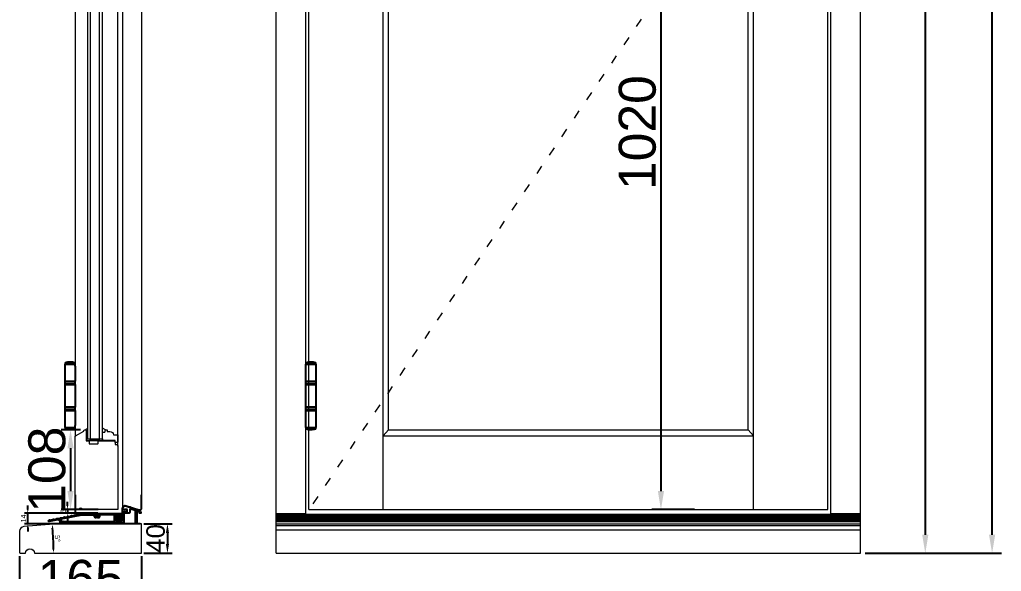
# Model space of a CAD drawing. Header units: millimetres. Extents: x 0 to 182016, y 11 to 3710.
# Drawn here: x 112442 to 113769, y 854 to 1600 of the extents above; entities that cross this region are included whole.
import ezdxf

# ---------------------------------------------------------------- set-up
doc = ezdxf.new("R2010")
doc.units = ezdxf.units.MM
doc.linetypes.add('ACAD_ISO03W100', pattern=[30, 12, -18])
for name, color, linetype in [('1 - PRODUCT', 7, 'Continuous'), ('DRILLS', 170, 'Continuous'), ('Stiklo paketas', 7, 'Continuous')]:
    doc.layers.add(name, color=color, linetype=linetype)
doc.layers.add('Matmenys', color=10, linetype='Continuous', lineweight=20)
doc.layers.add('Testinės profilio linijos', color=7, linetype='Continuous', lineweight=5)
doc.styles.get("Standard").update_dxf_attribs({"font": 'arial.ttf'})
doc.dimstyles.new('3-5', dxfattribs={"dimscale": 3.5, "dimtxt": 3.5, "dimasz": 3.5, "dimexe": 1.25, "dimexo": 0.625, "dimtad": 1, "dimdec": 1, "dimtxsty": 'Standard', "dimcen": 3.5, "dimadec": 0, "dimazin": 0, "dimtfac": 1, "dimtdec": 1, "dimtmove": 0, "dimatfit": 3, "dimfxl": 1, "dimarcsym": 0})
doc.dimstyles.new('5 geras', dxfattribs={"dimscale": 5, "dimtxt": 5, "dimasz": 2.5, "dimexe": 1.25, "dimexo": 0.625, "dimtad": 1, "dimdec": 1, "dimtxsty": 'Standard', "dimcen": 2.5, "dimadec": 0, "dimazin": 0, "dimtfac": 1, "dimtdec": 1, "dimtmove": 0, "dimatfit": 3, "dimfxl": 1, "dimarcsym": 0})
doc.dimstyles.new('Padidinti matmenys', dxfattribs={"dimscale": 10, "dimtxt": 5, "dimasz": 2.5, "dimexe": 1.25, "dimexo": 0.625, "dimtad": 1, "dimdec": 1, "dimtxsty": 'Standard', "dimcen": 2.5, "dimadec": 0, "dimazin": 0, "dimtfac": 1, "dimtdec": 1, "dimtmove": 0, "dimatfit": 3, "dimfxl": 1, "dimarcsym": 0})

# ---------------------------------------------------------------- blocks, each defined once
blk = doc.blocks.new('*D1803')
at = {"color": 0, "lineweight": -2, "transparency": 16777216}
for p, q in [((112523.9, 1045.6), (112497.9, 1045.6)), ((112510.4, 1020.6), (112510.4, 962.6)), ((112523.9, 937.6), (112497.9, 937.6))]:
    blk.add_line(p, q, dxfattribs=at)
at = {"color": 0, "transparency": 16777216}
for points in [[(112506.3, 1020.6), (112514.6, 1020.6), (112510.4, 1045.6)], [(112506.3, 962.6), (112514.6, 962.6), (112510.4, 937.6)]]:
    blk.add_solid(points, dxfattribs=at)
at = {"layer": 'Defpoints', "color": 0, "transparency": 16777216}
for p in [(112530.1, 1045.6), (112510.4, 937.6), (112530.1, 937.6)]:
    blk.add_point(p, dxfattribs=at)
at = {"color": 0, "lineweight": 5, "transparency": 16777216, "insert": (112478.7, 991.6), "char_height": 50, "attachment_point": 5, "rotation": 90}
blk.add_mtext('108', dxfattribs=at)
blk = doc.blocks.new('io')
at = {"layer": '1 - PRODUCT', "ltscale": 0.01}
h = blk.add_hatch(color=256, dxfattribs=at)
h.paths.add_polyline_path([(9934.7, 102692.8, 0.414214), (9934.2, 102693.3), (9933.7, 102693.3, 0.414214), (9933.2, 102692.8), (9933.2, 102692.6, -1), (9932.2, 102692.6), (9932.2, 102693.3, -0.066346), (9932.2, 102693.7, -0.146673), (9928.2, 102693.6, -0.049511), (9928.2, 102693.3), (9928.2, 102692.6, -1), (9927.2, 102692.6), (9927.2, 102692.8, 0.414214), (9926.7, 102693.3), (9926.2, 102693.3, 0.414214), (9925.7, 102692.8), (9925.7, 102685.2, 0.414214), (9926.2, 102684.7), (9926.7, 102684.7, 0.414214), (9927.2, 102685.2), (9927.2, 102685.5, -1), (9928.2, 102685.5), (9928.2, 102685.2, 0.414214), (9928.7, 102684.7), (9931.7, 102684.7, 0.414214), (9932.2, 102685.2), (9932.2, 102685.5, -1), (9933.2, 102685.5), (9933.2, 102685.2, 0.414214), (9933.7, 102684.7), (9934.2, 102684.7, 0.414214), (9934.7, 102685.2)])
h.paths.add_polyline_path([(9933.2, 102685.2), (9933.2, 102685.5, 1), (9932.2, 102685.5), (9932.2, 102685.2, -0.414214), (9931.7, 102684.7), (9928.7, 102684.7, -0.414214), (9928.2, 102685.2), (9928.2, 102682.8), (9933.2, 102682.8)])
for points in [[(9925.7, 102682.3), (9925.7, 102681.1, -0.414214), (9925.4, 102680.8), (9924.5, 102680.8, -0.414214), (9924.2, 102681.1), (9924.2, 102682.3, 0.422509), (9923.7, 102682.8), (9914.2, 102682.8, 0.41166), (9913.7, 102682.3), (9913.7, 102681.3, -0.414214), (9913.2, 102680.8), (9912.7, 102680.8, -0.414214), (9912.2, 102681.3), (9912.2, 102682.2, 0.416772), (9911.7, 102682.7), (9894.2, 102682.6, 0.41166), (9893.7, 102682.1), (9893.7, 102681.3, -0.414214), (9893.2, 102680.8), (9892.7, 102680.8, -0.414214), (9892.2, 102681.3), (9892.2, 102682.1, 0.416772), (9891.7, 102682.6), (9874.2, 102682.4, 0.41166), (9873.7, 102681.9), (9873.7, 102681.3, -0.414214), (9873.2, 102680.8), (9872.7, 102680.8, -0.414214), (9872.2, 102681.3), (9872.2, 102681.9, 0.416772), (9871.7, 102682.4), (9852.9, 102682.2, 0.41166), (9852.4, 102681.7), (9852.4, 102681.3, -0.414214), (9851.9, 102680.8), (9851.2, 102680.8, -0.414214), (9850.7, 102681.3), (9850.7, 102683, 0.471631), (9847.1, 102686), (9835.7, 102683.8, -1), (9835.4, 102685.4), (9835.8, 102685.5, 0.198912), (9835.9, 102685.6), (9836.2, 102686, -0.414214), (9836.5, 102686.1), (9836.9, 102685.8, 0.198912), (9837.1, 102685.7), (9840.7, 102686.5, 0.198912), (9840.8, 102686.5), (9841.1, 102687, -0.414214), (9841.4, 102687), (9841.8, 102686.7, 0.198912), (9842, 102686.7), (9845.6, 102687.4, 0.198912), (9845.7, 102687.5), (9846, 102687.9, -0.414214), (9846.3, 102688), (9846.7, 102687.7, 0.198912), (9846.9, 102687.7), (9850.5, 102688.4, 0.198912), (9850.6, 102688.4), (9850.9, 102688.9, -0.414214), (9851.2, 102688.9), (9851.6, 102688.6, 0.198912), (9851.8, 102688.6), (9855.4, 102689.3, 0.198912), (9855.5, 102689.4), (9855.8, 102689.8, -0.414214), (9856.1, 102689.9), (9856.6, 102689.6, 0.198912), (9856.7, 102689.6), (9860.3, 102690.3, 0.198912), (9860.4, 102690.4), (9860.7, 102690.8, -0.414214), (9861, 102690.9), (9861.5, 102690.6, 0.198912), (9861.6, 102690.5), (9865.2, 102691.2, 0.198912), (9865.3, 102691.3), (9865.6, 102691.8, -0.414214), (9865.9, 102691.8), (9866.4, 102691.5, 0.198912), (9866.5, 102691.5), (9870.1, 102692.2, 0.198912), (9870.3, 102692.3), (9870.6, 102692.7, -0.414214), (9870.8, 102692.8), (9871.3, 102692.5, 0.198912), (9871.4, 102692.4), (9874.8, 102693.1, 0.359037), (9875.2, 102693.6), (9875.2, 102694.3, -0.414214), (9875.7, 102694.8), (9881.3, 102694.8, -0.414214), (9881.6, 102694.5), (9881.6, 102694.3, 0.419335), (9881.9, 102694), (9926.8, 102694.7, -0.433567), (9928.2, 102693.3), (9928.2, 102692.6, -1), (9927.2, 102692.6), (9927.2, 102692.8, 0.414214), (9926.7, 102693.3), (9926.2, 102693.3, 0.414214), (9925.7, 102692.8), (9925.7, 102685.2, 0.414214), (9926.2, 102684.7), (9926.7, 102684.7, 0.414214), (9927.2, 102685.2), (9927.2, 102685.5, -1), (9928.2, 102685.5), (9928.2, 102685.2, 0.414214), (9928.7, 102684.7), (9931.7, 102684.7, 0.414214), (9932.2, 102685.2), (9932.2, 102685.5, -1), (9933.2, 102685.5), (9933.2, 102685.2, 0.414214), (9933.7, 102684.7), (9934.2, 102684.7, 0.414214), (9934.7, 102685.2), (9934.7, 102692.8, 0.414214), (9934.2, 102693.3), (9933.7, 102693.3, 0.414214), (9933.2, 102692.8), (9933.2, 102692.6, -1), (9932.2, 102692.6), (9932.2, 102693.3, -0.36397), (9933.4, 102694.7), (9934.3, 102694.7, 0.36397), (9934.7, 102695.2), (9934.7, 102696.6, -0.414214), (9935.2, 102697.1), (9936, 102697.1, 0.267949), (9936.2, 102697.2), (9936.3, 102697.3, -0.57735), (9936.6, 102697.3), (9936.7, 102697.2, 0.267949), (9936.8, 102697.1), (9939, 102697.1, 0.267949), (9939.2, 102697.2), (9939.3, 102697.3, -0.57735), (9939.6, 102697.3), (9939.7, 102697.2, 0.267949), (9939.8, 102697.1), (9940.9, 102697.1, 0.414214), (9941.2, 102697.4), (9941.2, 102699.6, 0.414214), (9940.9, 102699.8), (9938.3, 102699.8, 0.267949), (9938.2, 102699.7), (9938.1, 102699.6, -0.57735), (9937.8, 102699.6), (9937.7, 102699.7, 0.267949), (9937.5, 102699.8), (9935.2, 102699.8, -0.414214), (9934.7, 102700.3), (9934.7, 102700.8, -0.512277), (9940, 102704.6), (9944.4, 102703.2, 0.198912), (9944.5, 102703.2), (9945, 102703.4, -0.414214), (9945.3, 102703.3), (9945.5, 102702.8, 0.198912), (9945.6, 102702.7), (9950, 102701.3, 0.198912), (9950.2, 102701.3), (9950.7, 102701.5, -0.414214), (9951, 102701.4), (9951.2, 102700.9, 0.198912), (9951.3, 102700.8), (9955.7, 102699.4, 0.198912), (9955.9, 102699.4), (9956.4, 102699.6, -0.414214), (9956.6, 102699.5), (9956.9, 102699, 0.198912), (9957, 102698.9), (9957.6, 102698.7, -0.322509), (9959.7, 102695.9), (9959.7, 102695.2, -0.414214), (9959.4, 102694.9), (9958, 102694.9, -0.414214), (9957.8, 102695.2), (9957.8, 102695.9, 0.322509), (9957, 102696.9), (9954.9, 102697.6, 0.512277), (9954.2, 102697.2), (9954.2, 102681.3, -0.414214), (9953.7, 102680.8), (9952.8, 102680.8, -0.414214), (9952.3, 102681.3), (9952.3, 102698.1, 0.322509), (9952, 102698.6), (9946, 102700.6, 0.512277), (9944.7, 102699.7), (9944.7, 102696.2, -0.414214), (9943.7, 102695.2), (9937.1, 102695.2, 0.414214), (9936.6, 102694.7), (9936.6, 102681.1, -0.414214), (9936.3, 102680.8), (9935, 102680.8, -0.414214), (9934.7, 102681.1), (9934.7, 102682.3, 0.414214), (9934.2, 102682.8), (9931.7, 102682.8), (9928.7, 102682.8), (9926.2, 102682.8, 0.414214)], [(9879.2, 102692.2), (9851.6, 102686.8, 0.570018), (9851.3, 102686, -0.116111), (9852.3, 102684.1, 0.350472), (9852.8, 102683.7), (9923.7, 102684.3, 0.41166), (9924.2, 102684.8), (9924.2, 102692.5, 0.419335), (9923.7, 102693), (9904.1, 102692.6, 0.487262), (9903.5, 102691.9, -0.237131), (9902.9, 102688.9, -1), (9901.5, 102690.1, 2.070808), (9899.1, 102690.1, -1), (9897.7, 102688.9, -0.227932), (9897, 102691.8, 0.487262), (9896.4, 102692.5), (9879.3, 102692.2, 0.043661)]]:
    blk.add_lwpolyline(points, format="xyb", close=True)
at = {"layer": '1 - PRODUCT'}
blk.add_line((9880.6, 102694.8), (9877.8, 102694.8), dxfattribs=at)
at = {"layer": 'DRILLS', "ltscale": 0.05}
for p, q in [((9851.4, 102686.7), (9849.1, 102685.7)), ((9855.1, 102683.7), (9850.7, 102681.7))]:
    blk.add_line(p, q, dxfattribs=at)
blk = doc.blocks.new('*D1804')
at = {"layer": 'Defpoints', "color": 0, "transparency": 16777216}
for p in [(112506.5, 932.6), (112549.6, 932.6), (112549.9, 937.6)]:
    blk.add_point(p, dxfattribs=at)
at = {"layer": 'Matmenys', "color": 0, "lineweight": -2, "transparency": 16777216}
for p, q in [((112506.5, 942.8), (112506.5, 948.1)), ((112547.7, 937.6), (112502.1, 937.6)), ((112547.4, 932.6), (112502.1, 932.6)), ((112506.5, 937.6), (112506.5, 932.6)), ((112506.5, 927.3), (112506.5, 922.1))]:
    blk.add_line(p, q, dxfattribs=at)
at = {"layer": 'Matmenys', "color": 0, "transparency": 16777216}
for points in [[(112505.6, 942.8), (112507.3, 942.8), (112506.5, 937.6)], [(112505.6, 927.3), (112507.3, 927.3), (112506.5, 932.6)]]:
    blk.add_solid(points, dxfattribs=at)
at = {"layer": 'Matmenys', "color": 0, "transparency": 16777216, "insert": (112500.7, 935.1), "char_height": 7, "attachment_point": 5, "rotation": 90}
blk.add_mtext('5', dxfattribs=at)
blk = doc.blocks.new('*D1805')
at = {"color": 0, "lineweight": -2, "transparency": 16777216}
for p, q in [((112609.7, 918.6), (112647.8, 918.6)), ((112641.5, 906.1), (112641.5, 891.1)), ((112609.7, 878.6), (112647.8, 878.6))]:
    blk.add_line(p, q, dxfattribs=at)
at = {"color": 0, "transparency": 16777216}
for points in [[(112639.4, 906.1), (112643.6, 906.1), (112641.5, 918.6)], [(112639.4, 891.1), (112643.6, 891.1), (112641.5, 878.6)]]:
    blk.add_solid(points, dxfattribs=at)
at = {"layer": 'Defpoints', "color": 0, "transparency": 16777216}
for p in [(112606.6, 918.6), (112606.6, 878.6), (112641.5, 878.6)]:
    blk.add_point(p, dxfattribs=at)
at = {"color": 0, "lineweight": 5, "transparency": 16777216, "insert": (112625.6, 898.6), "char_height": 25, "attachment_point": 5, "rotation": 90}
blk.add_mtext('40', dxfattribs=at)
blk = doc.blocks.new('*D1806')
at = {"layer": 'Defpoints', "color": 0, "transparency": 16777216}
for p in [(112467.1, 916.3), (112493.6, 918.6), (112486.7, 904.8), (112481.6, 878.6), (112529.6, 878.6)]:
    blk.add_point(p, dxfattribs=at)
at = {"layer": 'Matmenys', "color": 0, "lineweight": -2, "transparency": 16777216}
blk.add_arc((112022.4, 878.6), 465.1, 0.6468, 4.2054, dxfattribs=at)
at = {"layer": 'Matmenys', "color": 0, "transparency": 16777216}
for points in [[(112485.4, 912.6), (112487.1, 912.8), (112485.8, 917.9)], [(112488.3, 883.8), (112486.6, 883.8), (112487.5, 878.6)]]:
    blk.add_solid(points, dxfattribs=at)
at = {"layer": 'Matmenys', "color": 0, "transparency": 16777216, "insert": (112492.8, 898.5), "char_height": 7, "attachment_point": 5, "rotation": 272.4261}
blk.add_mtext('5°', dxfattribs=at)
blk = doc.blocks.new('*D2116')
at = {"layer": 'Defpoints', "color": 0, "transparency": 16777216}
for p in [(112452.6, 932.6), (112519.6, 932.6), (112606.6, 918.6)]:
    blk.add_point(p, dxfattribs=at)
at = {"layer": 'Matmenys', "color": 0, "lineweight": -2, "transparency": 16777216}
for p, q in [((112452.6, 937.8), (112452.6, 943.1)), ((112517.4, 932.6), (112448.2, 932.6)), ((112452.6, 918.6), (112452.6, 932.6)), ((112604.4, 918.6), (112448.2, 918.6)), ((112452.6, 913.3), (112452.6, 908.1))]:
    blk.add_line(p, q, dxfattribs=at)
at = {"layer": 'Matmenys', "color": 0, "transparency": 16777216}
for points in [[(112451.7, 937.8), (112453.5, 937.8), (112452.6, 932.6)], [(112451.7, 913.3), (112453.5, 913.3), (112452.6, 918.6)]]:
    blk.add_solid(points, dxfattribs=at)
at = {"layer": 'Matmenys', "color": 0, "transparency": 16777216, "insert": (112446.9, 925.6), "char_height": 7, "attachment_point": 5, "rotation": 90}
blk.add_mtext('14', dxfattribs=at)
blk = doc.blocks.new('*D1807')
at = {"color": 0, "lineweight": -2, "transparency": 16777216}
for p, q in [((112441.6, 874.6), (112441.6, 799.9)), ((112606.6, 874.6), (112606.6, 799.9)), ((112466.6, 812.4), (112581.6, 812.4))]:
    blk.add_line(p, q, dxfattribs=at)
at = {"color": 0, "transparency": 16777216}
for points in [[(112466.6, 816.6), (112466.6, 808.2), (112441.6, 812.4)], [(112581.6, 816.6), (112581.6, 808.2), (112606.6, 812.4)]]:
    blk.add_solid(points, dxfattribs=at)
at = {"layer": 'Defpoints', "color": 0, "transparency": 16777216}
for p in [(112441.6, 880.9), (112606.6, 880.9), (112606.6, 812.4)]:
    blk.add_point(p, dxfattribs=at)
at = {"color": 0, "lineweight": 5, "transparency": 16777216, "insert": (112524.1, 844.2), "char_height": 50, "attachment_point": 5}
blk.add_mtext('165', dxfattribs=at)
blk = doc.blocks.new('*D1810')
at = {"color": 0, "lineweight": -2, "transparency": 16777216}
for p, q in [((113584.9, 2938.6), (113678.9, 2938.6)), ((113666.4, 2913.6), (113666.4, 903.6)), ((113584.9, 878.6), (113678.9, 878.6))]:
    blk.add_line(p, q, dxfattribs=at)
at = {"color": 0, "transparency": 16777216}
for points in [[(113662.2, 2913.6), (113670.6, 2913.6), (113666.4, 2938.6)], [(113662.2, 903.6), (113670.6, 903.6), (113666.4, 878.6)]]:
    blk.add_solid(points, dxfattribs=at)
at = {"layer": 'Defpoints', "color": 0, "transparency": 16777216}
for p in [(113578.7, 2938.6), (113578.7, 878.6), (113666.4, 878.6)]:
    blk.add_point(p, dxfattribs=at)
at = {"color": 0, "lineweight": 5, "transparency": 16777216, "insert": (113634.6, 1908.6), "char_height": 50, "attachment_point": 5, "rotation": 90}
blk.add_mtext('2060', dxfattribs=at)
blk = doc.blocks.new('*D1811')
at = {"color": 0, "lineweight": -2, "transparency": 16777216}
for p, q in [((113474.4, 1957.6), (113296.4, 1957.6)), ((113308.9, 1932.6), (113308.9, 962.6)), ((113354.4, 937.6), (113296.4, 937.6))]:
    blk.add_line(p, q, dxfattribs=at)
at = {"color": 0, "transparency": 16777216}
for points in [[(113304.8, 1932.6), (113313.1, 1932.6), (113308.9, 1957.6)], [(113304.8, 962.6), (113313.1, 962.6), (113308.9, 937.6)]]:
    blk.add_solid(points, dxfattribs=at)
at = {"layer": 'Defpoints', "color": 0, "transparency": 16777216}
for p in [(113480.7, 1957.6), (113308.9, 937.6), (113360.7, 937.6)]:
    blk.add_point(p, dxfattribs=at)
at = {"color": 0, "lineweight": 5, "transparency": 16777216, "insert": (113277.2, 1447.6), "char_height": 50, "attachment_point": 5, "rotation": 90}
blk.add_mtext('1020', dxfattribs=at)
blk = doc.blocks.new('bhj')
for p, q in [((109161.7, 203545.7), (109161.7, 203522.3)), ((109161.8, 203545.7), (109161.7, 203545.7)), ((109161.8, 203549.2), (109161.8, 203545.7)), ((109161.8, 203549.2), (109177.2, 203549.2)), ((109162.3, 203551.7), (109162.3, 203549.2)), ((109176.7, 203551.7), (109162.3, 203551.7)), ((109176.7, 203549.2), (109176.7, 203551.7)), ((109177.2, 203545.7), (109177.2, 203549.2)), ((109177.3, 203545.7), (109177.2, 203545.7)), ((109177.3, 203522.3), (109177.3, 203545.7)), ((109161.6, 203517), (109161.6, 203481.7)), ((109177.4, 203517), (109161.6, 203517)), ((109161.7, 203522.3), (109177.3, 203522.3)), ((109161.8, 203521.8), (109161.8, 203517.5)), ((109167.7, 203521.8), (109161.8, 203521.8)), ((109161.8, 203517.5), (109167.7, 203517.5)), ((109177.2, 203521.8), (109167.7, 203521.8)), ((109167.7, 203517.5), (109177.2, 203517.5)), ((109177.2, 203517.5), (109177.2, 203521.8)), ((109177.4, 203481.7), (109177.4, 203517)), ((109161.6, 203481.7), (109177.4, 203481.7)), ((109161.8, 203481.2), (109161.8, 203476.9)), ((109177.2, 203481.2), (109161.8, 203481.2)), ((109177.2, 203476.9), (109177.2, 203481.2)), ((109161.7, 203476.4), (109161.7, 203453)), ((109161.7, 203476.4), (109177.3, 203476.4)), ((109161.8, 203476.9), (109177.2, 203476.9)), ((109177.3, 203453), (109177.3, 203476.4)), ((109161.7, 203453), (109161.8, 203453)), ((109161.8, 203453), (109161.8, 203449.5)), ((109177.2, 203453), (109177.3, 203453)), ((109177.2, 203449.5), (109177.2, 203453)), ((109161.8, 203449.5), (109177.2, 203449.5)), ((109162.3, 203449.5), (109162.3, 203447)), ((109162.3, 203447), (109169.5, 203447)), ((109169.5, 203447), (109176.7, 203447)), ((109176.7, 203447), (109176.7, 203449.5))]:
    blk.add_line(p, q)
for centre, radius, start, end in [((109169.5, 203526), 26.7, 90, 105.7066), ((109169.5, 203526), 26.7, 74.2934, 90), ((109162.3, 203521.8), 0.499, 90, 180), ((109162.3, 203517.5), 0.499, 180, 270), ((109176.7, 203521.8), 0.499, 0, 90), ((109176.7, 203517.5), 0.499, 270, 0), ((109162.3, 203481.2), 0.499, 90, 180), ((109176.7, 203481.2), 0.499, 0, 90), ((109162.3, 203476.9), 0.499, 180, 270), ((109176.7, 203476.9), 0.499, 270, 0), ((109169.5, 203472.7), 26.7, 254.2934, 270), ((109169.5, 203472.7), 26.7, 270, 285.7066)]:
    blk.add_arc(centre, radius, start, end)
blk = doc.blocks.new('*D1813')
at = {"color": 0, "lineweight": -2, "ltscale": 0.1, "transparency": 16777216}
for p, q in [((113584.9, 2968.6), (113769.3, 2968.6)), ((113756.8, 903.6), (113756.8, 2943.6)), ((113584.9, 878.6), (113769.3, 878.6))]:
    blk.add_line(p, q, dxfattribs=at)
at = {"color": 0, "ltscale": 0.1, "transparency": 16777216}
for points in [[(113752.6, 2943.6), (113761, 2943.6), (113756.8, 2968.6)], [(113752.6, 903.6), (113761, 903.6), (113756.8, 878.6)]]:
    blk.add_solid(points, dxfattribs=at)
at = {"layer": 'Defpoints', "color": 0, "ltscale": 0.1, "transparency": 16777216}
for p in [(113578.7, 2968.6), (113756.8, 2968.6), (113578.7, 878.6)]:
    blk.add_point(p, dxfattribs=at)
at = {"color": 0, "ltscale": 0.1, "transparency": 16777216, "insert": (113725, 1923.6), "char_height": 50, "attachment_point": 5, "rotation": 90}
blk.add_mtext('2090', dxfattribs=at)

msp = doc.modelspace()

# ---------------------------------------------------------------- hatches: boundary and pattern name
at = {"lineweight": 0, "ltscale": 0.5}
h = msp.add_hatch(dxfattribs=at)
h.set_pattern_fill('ANSI37', color=256, scale=0.5, style=0)
h.set_pattern_definition([(45, (112531.6163, 1864.3084), (-1.122532, 1.122532), []), (135, (112531.6163, 1864.3084), (-1.122532, -1.122532), [])])
h.paths.add_polyline_path([(112533.6162765, 1042.5746426), (112533.6162765, 1033.5746426), (112531.6162765, 1033.5746426), (112531.6162765, 1042.5746426)])

# ---------------------------------------------------------------- linework, layer by layer
at = {"lineweight": 5}
for p, q in [((112788.6466147, 878.5693654), (112788.6466147, 2938.5779453)), ((113578.6632811, 878.5710168), (113578.6632811, 2938.5779453)), ((112828.6466151, 932.576294), (112828.6466151, 2898.5762936)), ((112832.6466151, 937.576294), (112832.6466151, 2894.5762936)), ((112933.3295208, 937.576294), (112933.3295208, 2894.5762936)), ((113433.9803755, 937.5779453), (113433.9803755, 2894.577945)), ((113534.6632811, 937.5779453), (113534.6632811, 2894.577945)), ((113534.6632811, 937.5710168), (113534.6632811, 2894.5710164)), ((113538.6632811, 932.5710168), (113538.6632811, 2898.57099)), ((112580.6160215, 2889.765305), (112580.6163716, 939.1051915)), ((112606.6175069, 2889.4554209), (112606.6162109, 940.1293789)), ((112940.6466151, 1045.576294), (112940.6466151, 2436.0762936)), ((113426.6647732, 1045.576294), (113426.6647732, 2436.0762936)), ((112940.6466151, 1045.576294), (112933.3295208, 1037.4778678)), ((112933.3295208, 1037.4778678), (113433.9818675, 1037.4778678)), ((112940.6466151, 1045.576294), (113426.6647732, 1045.576294)), ((113426.6632811, 1045.5779453), (113433.9803755, 1037.4795191)), ((112788.6466147, 932.5693654), (112828.6466151, 932.5693654)), ((112788.6466147, 931.3049254), (113578.6632811, 931.3065767)), ((112788.6466147, 930.8141118), (113578.6632811, 930.8157631)), ((112788.6466147, 930.5249303), (113578.6632811, 930.5265816)), ((112788.6466147, 929.5708853), (113578.6632811, 929.5725367)), ((112832.6466151, 937.576294), (113534.6632811, 937.5779453)), ((113538.6632811, 932.5710168), (113578.6632811, 932.5710168)), ((112788.6466147, 928.6168403), (113578.6632811, 928.6184917)), ((112788.6466147, 927.6627954), (113578.6632811, 927.6644467)), ((112788.6466147, 926.7087504), (113578.6632811, 926.7104017)), ((112788.6466147, 925.7547054), (113578.6632811, 925.7563568)), ((112788.6466147, 924.8006604), (113578.6632811, 924.8023118)), ((112788.6466147, 923.8466155), (113578.6632811, 923.8482668)), ((112788.6466147, 923.1537485), (113578.6632811, 923.1553999)), ((112788.6466147, 922.1571778), (113578.6632811, 922.1588292)), ((112788.6466147, 921.4693654), (113578.6632811, 921.4710168)), ((112788.6466147, 918.5693654), (113578.6632811, 918.5710168)), ((112788.6466147, 916.319125), (113578.6632811, 916.3207764)), ((112788.6466147, 910.3406281), (113578.6632811, 910.3422795)), ((112788.6466147, 878.5693654), (113578.6632811, 878.5710168))]:
    msp.add_line(p, q, dxfattribs=at)
at = {"linetype": 'ACAD_ISO03W100', "lineweight": 5}
msp.add_line((113534.6632811, 1973.5779452), (112832.6466151, 937.576294), dxfattribs=at)
at = {"lineweight": 0}
for p, q in [((112530.6162765, 1045.5746426), (112533.6162765, 1047.8613077)), ((112531.6162765, 1042.5746426), (112533.6162765, 1042.5746426)), ((112557.6162765, 1045.5746426), (112553.6162765, 1047.8613077)), ((112531.6162765, 1033.5746426), (112534.6162765, 1033.5746426)), ((112553.6155674, 1033.5746426), (112532.6155674, 1030.5746426)), ((112553.6155674, 1030.5746426), (112532.6155674, 1033.5746426))]:
    msp.add_line(p, q, dxfattribs=at)
msp.add_lwpolyline([(112568.6162765, 1038.5746426), (112574.6162765, 1038.5746426), (112574.6162765, 1029.5746426, -0.4142135624), (112573.6162765, 1028.5746426), (112570.6162765, 1028.5746426), (112570.6162765, 1031.0746426), (112553.6162765, 1031.0746426), (112553.6162765, 1042.5746426), (112556.6162765, 1042.5746426), (112557.6162765, 1045.5746426), (112560.1162765, 1045.5746426), (112560.1162765, 1043.0746426), (112563.6413393, 1043.0746426, -0.3851703882), (112568.6162765, 1038.5746426)], format="xyb", dxfattribs=at)
msp.add_lwpolyline([(112553.6155674, 1030.5746426), (112532.6155674, 1030.5746426), (112532.6155674, 1033.5746426), (112553.6155674, 1033.5746426)], close=True, dxfattribs=at)
msp.add_lwpolyline([(112516.6162275, 957.7902086), (112516.6162087, 935.5779467, 0.4142136993), (112519.6162087, 932.5779453), (112579.6163716, 932.5779453, 0.4142135624), (112580.6163716, 933.5779453), (112580.6163716, 939.1051915, -0.5122765683), (112585.8855902, 942.8984861), (112602.6642969, 937.2844094, 0.5122764207), (112606.6162109, 940.1293789), (112606.6162275, 957.7902086)], format="xyb")
at = {"layer": 'Stiklo paketas', "lineweight": 5}
for p, q in [((112533.6622389, 1033.5746426), (112533.6366772, 2448.0762936)), ((112537.6165339, 1033.5746426), (112537.6165339, 2448.0760334)), ((112549.6165339, 1033.5746426), (112549.6165339, 2448.0760334)), ((112553.6165339, 1033.5746426), (112553.6165339, 2448.0760334))]:
    msp.add_line(p, q, dxfattribs=at)
at = {"layer": 'Testinės profilio linijos', "lineweight": 5}
for p, q in [((112574.6162764, 1023.5779453), (112574.6162764, 2831.577945)), ((112516.6162771, 2817.8939696), (112516.6162764, 1036.5965715)), ((112606.6162407, 878.5779453), (112606.6162407, 878.5779453))]:
    msp.add_line(p, q, dxfattribs=at)
for points in [[(112572.6162764, 1025.5779453, -0.4142135624), (112574.6162764, 1023.5779453), (112574.6162764, 938.5779279, -0.4142135624), (112573.6162764, 937.5779453), (112526.1162764, 937.5779453, 1), (112522.1162764, 937.5779453), (112517.6162764, 937.5779453, -0.4142135624), (112516.6162764, 938.5779453), (112516.6162764, 1036.5965715, -0.2773245441), (112517.1468049, 1037.4795191), (112528.6162764, 1043.5779453), (112528.6250795, 1044.5866719, -0.4116598905), (112529.6250414, 1045.5779453), (112530.6162764, 1045.5779453, -0.4142135624), (112531.6162764, 1044.5779453), (112531.6162764, 1030.5779453), (112535.0857134, 1030.5779453, -0.4116598905), (112535.5856943, 1030.0823086), (112535.6136812, 1026.8753274, 0.4116598905), (112535.9136698, 1026.5779453), (112547.3188831, 1026.5779453, 0.4116598905), (112547.6188717, 1026.8753274), (112547.6468586, 1030.0823086, -0.4116598905), (112548.1468395, 1030.5779453), (112570.0769865, 1030.5779453, -0.4116598905), (112570.5769675, 1030.0823086), (112570.6136812, 1025.8753274, 0.4116598905), (112570.9136698, 1025.5779453)], [(112447.1087222, 914.629892, 0.3896211303), (112441.6162407, 908.6513951), (112441.6162407, 879.5779453, 0.4142135624), (112442.6162407, 878.5779453), (112449.6162407, 878.5779453, -1), (112461.6162407, 878.5779453), (112606.6162407, 878.5779453), (112606.6162407, 918.5779453), (112493.6162407, 918.5779453)]]:
    msp.add_lwpolyline(points, format="xyb", close=True, dxfattribs=at)

# ---------------------------------------------------------------- block references
at = {"lineweight": 0, "xscale": -0.8622693430660537, "yscale": 0.8622693431175451, "zscale": 0.862269343105669, "rotation": 180}
for p in [(18376.303194, 176562.8044044), (18701.9185733, 176562.8044044)]:
    msp.add_blockref('bhj', p, dxfattribs=at)
at = {"color": 1}
msp.add_blockref('io', (102645.9243757, -101762.2585975), dxfattribs=at)

# ---------------------------------------------------------------- dimensions: what is measured, and where the dimension line sits
at = {"color": 1, "ltscale": 0.1}
dim = msp.add_linear_dim(base=(113756.8155764, 2968.5779453), p1=(113578.6632873, 878.5693654), p2=(113578.6632873, 2968.5779453), angle=90, dimstyle='Padidinti matmenys', dxfattribs=at)
dim.commit()
dim.dimension.update_dxf_attribs({"geometry": '*D1813', "text_midpoint": (113725.036927, 1923.5736554)})
at = {"color": 1, "lineweight": 5}
dim = msp.add_linear_dim(base=(113666.4068409, 878.5710168), p1=(113578.6632873, 2938.5779453), p2=(113578.6632873, 878.5710168), angle=90, dimstyle='Padidinti matmenys', dxfattribs=at)
dim.commit()
dim.dimension.update_dxf_attribs({"geometry": '*D1810', "text_midpoint": (113634.6281915, 1908.5744811)})
for base, p1, p2, dimstyle, picture, middle in [((113308.9388879, 937.5768798), (113480.6632811, 1957.5870093), (113360.6949632, 937.5768798), 'Padidinti matmenys', '*D1811', (113308.9388879, 1447.5819445)), ((112510.4438844, 937.5779453), (112530.1206589, 1045.5779453), (112530.1162764, 937.5779453), 'Padidinti matmenys', '*D1803', (112510.4438844, 991.5779453)), ((112641.5130206, 878.5779453), (112606.6162407, 918.5779453), (112606.6162407, 878.5779453), '5 geras', '*D1805', (112641.5130206, 898.5779453))]:
    dim = msp.add_linear_dim(base=base, p1=p1, p2=p2, angle=90, dimstyle=dimstyle, dxfattribs=at)
    dim.commit()
    dim.dimension.update_dxf_attribs({"geometry": picture, "text_midpoint": middle, "dimtype": 160})
dim = msp.add_linear_dim(base=(112606.6162407, 812.4099234), p1=(112441.6162407, 880.873283), p2=(112606.6162407, 880.873283), dimstyle='Padidinti matmenys', dxfattribs=at)
dim.commit()
dim.dimension.update_dxf_attribs({"geometry": '*D1807', "text_midpoint": (112524.1162407, 844.1885728)})
at = {"layer": 'Matmenys'}
for base, p1, p2, picture, middle in [((112452.6111443, 932.5779453), (112606.6162407, 918.5779453), (112519.6162087, 932.5779453), '*D2116', (112452.6111443, 925.5779453)), ((112506.4529181, 932.5779453), (112549.8662764, 937.5779453), (112549.6162902, 932.5779453), '*D1804', (112506.4529181, 935.0779453))]:
    dim = msp.add_linear_dim(base=base, p1=p1, p2=p2, angle=90, dimstyle='3-5', override={"dimtxt": 2, "dimasz": 1.5, "dimdec": 6}, dxfattribs=at)
    dim.commit()
    dim.dimension.update_dxf_attribs({"geometry": picture, "text_midpoint": middle, "dimtype": 160})
dim = msp.add_angular_dim_2l(base=(112486.7479329, 904.8209464), line1=((112481.6162407, 878.5779453), (112529.6162407, 878.5779453)), line2=((112493.6162407, 918.5779453), (112467.1087222, 916.3277049)), dimstyle='3-5', override={"dimtxt": 2, "dimasz": 1.5, "dimdec": 6}, dxfattribs=at)
dim.commit()
dim.dimension.update_dxf_attribs({"geometry": '*D1806', "text_midpoint": (112487.0720789, 898.2647721), "dimtype": 162})

doc.saveas('drawing.dxf')
